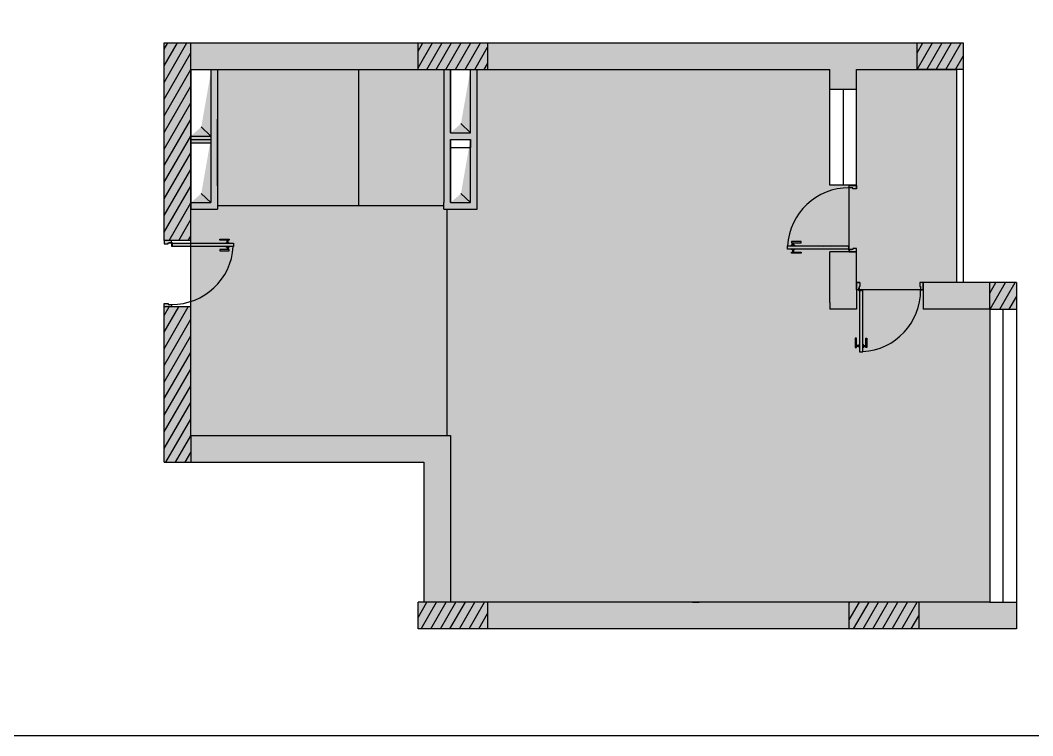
# Model space of a CAD drawing. Header units: inches. Extents: x -59797 to 874375, y -412711 to 5867.
# Drawn here: x 393703 to 408909, y -152789 to -142041 of the extents above; entities that cross this region are included whole.
import ezdxf

# ---------------------------------------------------------------- set-up
doc = ezdxf.new("R2010")
doc.units = ezdxf.units.IN
doc.header["$MEASUREMENT"] = 0
doc.layers.add('freecads.com', color=7, linetype='Continuous')

msp = doc.modelspace()

# ---------------------------------------------------------------- hatches: boundary and pattern name
at = {"true_color": 0x939598}
h = msp.add_hatch(color=252, dxfattribs=at)
h.dxf.hatch_style = 1
h.paths.add_polyline_path([(396263.7, -142780.9), (396263.7, -142380.9), (395863.7, -142380.9), (395863.7, -145347.3), (395974.7, -145347.3), (396263.7, -145347.3)])
h.paths.add_polyline_path([(399676.7, -142380.9), (396263.7, -142380.9), (396263.7, -142780.9), (399676.7, -142780.9)])
h.paths.add_polyline_path([(406151.3, -150780.9), (400722, -150780.9), (400722, -151180.9), (406151.3, -151180.9)])
h.paths.add_polyline_path([(408663.7, -150780.9), (408263.7, -150780.9), (407598.6, -150780.9), (407196.6, -150780.9), (407196.6, -151180.9), (408663.7, -151180.9)])
h.paths.add_polyline_path([(408263.7, -145980.9), (407263.7, -145980.9), (407263.7, -146380.9), (408263.7, -146380.9)])
h.paths.add_polyline_path([(406263.7, -145520.2), (406152.8, -145520.2), (405863.7, -145520.2), (405863.7, -146280.9), (405863.7, -146380.9), (406263.7, -146380.9), (406263.7, -145980.9)])
h.paths.add_polyline_path([(400163.7, -148280.9), (396263.7, -148280.9), (396263.7, -146530.9), (396263.7, -146347.3), (395863.7, -146347.3), (395863.7, -148680.9), (399763.7, -148680.9), (399763.7, -150780.9), (400163.7, -150780.9)])
at = {"true_color": 0x636466, "transparency": 33554687}
h = msp.add_hatch(dxfattribs=at)
h.set_pattern_fill('ANSI31', color=251, scale=1000, angle=15)
h.set_pattern_definition([(60, (168155.71, -68627.21), (-108.253175, 62.5), [])])
h.paths.add_polyline_path([(396263.7, -146530.9), (396263.7, -146347.3), (395863.7, -146347.3), (395863.7, -148680.9), (396263.7, -148680.9), (396263.7, -148280.9)])
h.paths.add_polyline_path([(396263.7, -142780.9), (396263.7, -142380.9), (395863.7, -142380.9), (395863.7, -145347.3), (396263.7, -145347.3)])
at = {"true_color": 0x939598}
h = msp.add_hatch(color=252, dxfattribs=at)
h.dxf.hatch_style = 1
h.paths.add_polyline_path([(400722, -142380.9), (399763.7, -142380.9), (399676.7, -142380.9), (399676.7, -142780.9), (399763.7, -142780.9), (400722, -142780.9)])
at = {"true_color": 0x636466}
h = msp.add_hatch(dxfattribs=at)
h.set_pattern_fill('ANSI31', color=251, scale=1000, angle=15)
h.set_pattern_definition([(60, (396257.35, -125678.42), (-108.2532, 62.5), [])])
h.paths.add_polyline_path([(400722, -142380.9), (399763.7, -142380.9), (399676.7, -142380.9), (399676.7, -142780.9), (399763.7, -142780.9), (400722, -142780.9)])
at = {"true_color": 0x939598}
h = msp.add_hatch(color=252, dxfattribs=at)
h.dxf.hatch_style = 1
h.paths.add_polyline_path([(400722, -150780.9), (400163.7, -150780.9), (399676.7, -150780.9), (399676.7, -151180.9), (400722, -151180.9)])
h.paths.add_polyline_path([(407196.6, -150780.9), (406151.3, -150780.9), (406151.3, -151180.9), (407196.6, -151180.9)])
h.paths.add_polyline_path([(408663.7, -145980.9), (408263.7, -145980.9), (408263.7, -146380.9), (408663.7, -146380.9)])
h.paths.add_polyline_path([(407863.7, -142380.9), (407171.3, -142380.9), (407171.3, -142780.9), (407863.7, -142780.9)])
at = {"true_color": 0x636466}
h = msp.add_hatch(dxfattribs=at)
h.set_pattern_fill('ANSI31', color=251, scale=1000, angle=15)
h.set_pattern_definition([(60, (275594.93, -125678.42), (-108.25318, 62.5), [])])
h.paths.add_polyline_path([(407196.6, -150780.9), (406151.3, -150780.9), (406151.3, -151180.9), (407196.6, -151180.9)])
h.paths.add_polyline_path([(400722, -150780.9), (400163.7, -150780.9), (399676.7, -150780.9), (399676.7, -151180.9), (400722, -151180.9)])
h.paths.add_polyline_path([(408663.7, -145980.9), (408263.7, -145980.9), (408263.7, -146380.9), (408663.7, -146380.9)])
h.paths.add_polyline_path([(407863.7, -142380.9), (407171.3, -142380.9), (407171.3, -142780.9), (407863.7, -142780.9)])
at = {"true_color": 0x939598}
h = msp.add_hatch(color=252, dxfattribs=at)
h.dxf.hatch_style = 1
h.paths.add_polyline_path([(400722, -142380.9), (400722, -142780.9), (405863.7, -142780.9), (405863.7, -143078.7), (406263.7, -143078.7), (406263.7, -142780.9), (407171.3, -142780.9), (407171.3, -142380.9)])
at = {"true_color": 0x939598, "transparency": 33554687}
h = msp.add_hatch(color=252, dxfattribs=at)
h.dxf.hatch_style = 1
h.paths.add_polyline_path([(400563.7, -142780.9), (400463.7, -142780.9), (400463.7, -143730.9), (400163.7, -143730.9), (400163.7, -142780.9), (400063.7, -142780.9), (400063.7, -144780.9), (400063.7, -144880.9), (400163.7, -144880.9), (400563.7, -144880.9)])
h.paths.add_polyline_path([(400463.7, -143952.2), (400463.7, -144780.9), (400163.7, -144780.9), (400163.7, -143830.9), (400463.7, -143830.9)], flags=16)
h.paths.add_polyline_path([(396663.7, -142780.9), (396563.7, -142780.9), (396563.7, -144780.9), (396263.7, -144780.9), (396263.7, -144880.9), (396663.7, -144880.9)])
h.paths.add_polyline_path([(396563.7, -143780.9), (396263.7, -143780.9), (396263.7, -143830.9), (396563.7, -143830.9)], flags=17)
h.paths.add_polyline_path([(396563.7, -143830.9), (396263.7, -143830.9), (396263.7, -143880.9), (396563.7, -143880.9)], flags=17)
at = {"true_color": 0xadddf7}
h = msp.add_hatch(color=141, dxfattribs=at)
h.dxf.hatch_style = 1
h.paths.add_polyline_path([(398784.5, -142780.9), (398734.5, -142780.9), (396663.7, -142780.9), (396663.7, -144830.9), (398784.5, -144830.9)])
at = {"true_color": 0xfad1d1}
h = msp.add_hatch(color=254, dxfattribs=at)
h.dxf.hatch_style = 1
h.paths.add_polyline_path([(398784.5, -142780.9), (398784.5, -144830.9), (400063.7, -144830.9), (400063.7, -144780.9), (400063.7, -142780.9), (399763.7, -142780.9)])
at = {"true_color": 0xe7fbcb}
h = msp.add_hatch(color=254, dxfattribs=at)
h.dxf.hatch_style = 1
h.paths.add_polyline_path([(408263.7, -146380.9), (407263.7, -146380.9), (407263.7, -146091.8), (407225.5, -146091.8, -0.3984682), (406356.2, -147019.1), (406356.2, -147021.1), (406306.3, -147021.1), (406306.3, -146963.1), (406300.7, -146963.1), (406300.7, -146943.7), (406260.8, -146943.7), (406260.8, -146957), (406244.2, -146957), (406244.2, -146815.6), (406260.8, -146815.6), (406260.8, -146927.1), (406300.7, -146927.1), (406300.7, -146907.6), (406306.3, -146092.1, -2.3998049), (406296.9, -146091.8), (406263.7, -146091.8), (406263.7, -146380.9), (405863.7, -146380.9), (405863.7, -146280.9), (405863.7, -145520.2), (406152.8, -145520.2), (406152.8, -145477.9, -2.4142136), (406143.4, -145477.7), (405337, -145477.7), (405337, -145483.2), (405317.6, -145483.2), (405317.6, -145523.1), (405429.1, -145523.1), (405429.1, -145539.8), (405287.6, -145539.8), (405287.6, -145523.1), (405300.9, -145523.1), (405300.9, -145483.2), (405281.5, -145483.2), (405223.5, -145477.7), (405223.5, -145427.7), (405225.5, -145427.7, -0.3984682), (406152.8, -144558.4), (406152.8, -144520.2), (405863.7, -144520.2), (405863.7, -142780.9), (400563.7, -142780.9), (400563.7, -144880.9), (400163.7, -144880.9), (400113.7, -144880.9), (400113.7, -148280.9), (400163.7, -148280.9), (400163.7, -150780.9), (408263.7, -150780.9)])
at = {"true_color": 0x9a9689}
h = msp.add_hatch(dxfattribs=at)
h.set_pattern_fill('ANSI37', color=252, scale=2200, angle=91)
h.set_pattern_definition([(136, (275594.93, -83474.43), (-191.03105, -197.81845), []), (226, (275594.93, -83474.43), (197.81845, -191.03105), [])])
h.paths.add_polyline_path([(405863.7, -142780.9), (400563.7, -142780.9), (400563.7, -144880.9), (400163.7, -144880.9), (400113.7, -144880.9), (400113.7, -148280.9), (400163.7, -148280.9), (400163.7, -150780.9), (408263.7, -150780.9), (408263.7, -146380.9), (407263.7, -146380.9), (407263.7, -146091.8), (407262.1, -146091.8), (407225.5, -146091.8), (407225.5, -146039.7), (407212.2, -146039.7), (407212.2, -145980.9), (407262.1, -145980.9), (407763.7, -145980.9), (407763.7, -142780.9), (407171.3, -142780.9), (406263.7, -142780.9), (406263.7, -144571.8), (406204.9, -144571.8), (406204.9, -144558.4), (406143.1, -144558.4, 0.3954435), (405225.5, -145427.7), (405281.5, -145427.7), (405281.5, -145422.2), (405300.9, -145422.2), (405300.9, -145382.3), (405287.6, -145382.3), (405287.6, -145365.6), (405429.1, -145365.6), (405429.1, -145382.3), (405317.6, -145382.3), (405317.6, -145422.2), (405337, -145422.2), (406146.9, -145427.7), (406146.9, -145483.6), (406186.1, -145483.6), (406186.1, -145485.8), (406146.9, -145485.8), (406146.9, -145444.4), (406144.6, -145444.4), (405223.5, -145427.7), (405225.5, -145427.7, -0.3954435), (406143.1, -144558.4), (406152.8, -144558.4), (406152.8, -144520.2), (405863.7, -144520.2)], flags=17)
h.paths.add_polyline_path([(405281.5, -145477.7), (405337, -145477.7), (405337, -145483.2), (405317.6, -145483.2), (405317.6, -145523.1), (405429.1, -145523.1), (405429.1, -145539.8), (405287.6, -145539.8), (405287.6, -145523.1), (405300.9, -145523.1), (405300.9, -145483.2), (405281.5, -145483.2)], flags=0)
h.paths.add_polyline_path([(406308, -146097.8, 0.5160729), (406300.3, -146090.1), (406300.3, -146091.8), (406300.4, -146097.8)], flags=0)
h.paths.add_polyline_path([(406356.2, -146927.1), (406361.7, -146927.1), (406361.7, -146907.6), (406356.2, -146907.6)], flags=0)
h.paths.add_polyline_path([(405863.7, -145520.2), (406263.7, -145520.2), (406263.7, -145980.9), (406313.7, -145980.9), (406313.7, -146039.7), (406300.3, -146039.7), (406300.3, -146097.8), (406356.2, -146097.8), (406356.2, -146943.7), (406401.7, -146943.7), (406401.7, -146815.6), (406418.3, -146815.6), (406418.3, -146957), (406401.7, -146957), (406401.7, -146943.7), (406356.2, -146943.7), (406356.2, -146097.8), (406339.6, -146097.8), (406339.6, -146100), (406298.1, -146100), (406298.1, -146091.8), (406263.7, -146091.8), (406263.7, -146380.9), (405863.7, -146380.9), (405863.7, -146280.9)], flags=0)
h.paths.add_polyline_path([(406244.2, -146815.6), (406260.8, -146815.6), (406260.8, -146927.1), (406300.7, -146927.1), (406300.7, -146907.6), (406306.3, -146907.6), (406306.3, -146963.1), (406300.7, -146963.1), (406300.7, -146943.7), (406260.8, -146943.7), (406260.8, -146957), (406244.2, -146957)], flags=0)
h.paths.add_polyline_path([(406143.1, -144558.4), (406152.8, -144558.4), (406152.8, -144520.2), (405863.7, -144520.2), (405863.7, -142780.9), (400563.7, -142780.9), (400563.7, -144880.9), (400163.7, -144880.9), (400113.7, -144880.9), (400113.7, -148280.9), (400163.7, -148280.9), (400163.7, -150780.9), (408263.7, -150780.9), (408263.7, -146380.9), (407263.7, -146380.9), (407263.7, -146091.8), (407225.5, -146091.8), (407225.5, -146039.7), (407212.2, -146039.7), (407212.2, -145980.9), (407763.7, -145980.9), (407763.7, -142780.9), (406263.7, -142780.9), (406263.7, -144571.8), (406204.9, -144571.8), (406204.9, -144558.4), (406143.1, -144558.4, 0.3954435), (405225.5, -145427.7), (405281.5, -145427.7), (405281.5, -145422.2), (405300.9, -145422.2), (405300.9, -145382.3), (405287.6, -145382.3), (405287.6, -145365.6), (405429.1, -145365.6), (405429.1, -145382.3), (405317.6, -145382.3), (405317.6, -145422.2), (405337, -145422.2), (406146.9, -145427.7), (405225.5, -145427.7, -0.3954435)], flags=17)
h.paths.add_polyline_path([(406154.5, -145483.6, 0.5160729), (406146.9, -145475.9), (406146.9, -145477.7), (406147.7, -145483.6)], flags=0)
h.paths.add_polyline_path([(405223.5, -145477.7), (406146.9, -145477.7), (406204.9, -145483.6), (406204.9, -145470.3), (406263.7, -145470.3), (406263.7, -145520.2), (406263.7, -145980.9), (406313.7, -145980.9), (406313.7, -146039.7), (406300.3, -146039.7), (406300.3, -146097.8), (406356.2, -146097.8), (406356.2, -146943.7), (406401.7, -146943.7), (406401.7, -146815.6), (406418.3, -146815.6), (406418.3, -146957), (406401.7, -146957), (406401.7, -146943.7), (406356.2, -146943.7), (406356.2, -146097.8), (406339.6, -146097.8), (406339.6, -146100), (406298.1, -146100), (406298.1, -146091.8), (406263.7, -146091.8), (406263.7, -146380.9), (405863.7, -146380.9), (405863.7, -146280.9), (405863.7, -145520.2), (406263.7, -145520.2), (406263.7, -145470.3), (406204.9, -145470.3), (406204.9, -145483.6), (406186.1, -145483.6), (406186.1, -145485.8), (406144.6, -145485.8), (406144.6, -145477.7), (405337, -145477.7), (405337, -145483.2), (405317.6, -145483.2), (405317.6, -145523.1), (405429.1, -145523.1), (405429.1, -145539.8), (405287.6, -145539.8), (405287.6, -145523.1), (405300.9, -145523.1), (405300.9, -145483.2), (405281.5, -145483.2)], flags=0)
at = {"true_color": 0x000000, "transparency": 33554687}
h = msp.add_hatch(color=18, dxfattribs=at)
h.dxf.hatch_style = 1
h.paths.add_polyline_path([(400463.7, -142780.9), (400321.8, -143594.4), (400463.7, -143730.9)])
h.paths.add_polyline_path([(400321.8, -143594.4), (400163.7, -143730.9), (400463.7, -143730.9)])
at = {"true_color": 0xc7c8ca}
h = msp.add_hatch(color=9, dxfattribs=at)
h.dxf.hatch_style = 1
h.paths.add_polyline_path([(407763.7, -142780.9), (407171.3, -142780.9), (406263.7, -142780.9), (406263.7, -144571.8), (406204.9, -144571.8), (406204.9, -144558.4), (406152.8, -144558.4), (406152.8, -145477.9, -0.2358333), (406154.5, -145483.6), (406186.1, -145483.6), (406204.9, -145483.6), (406204.9, -145470.3), (406263.7, -145470.3), (406263.7, -145520.2), (406263.7, -145980.9), (406313.7, -145980.9), (406313.7, -146039.7), (406300.3, -146039.7), (406300.3, -146090.1, -0.2358333), (406306, -146091.8), (407225.5, -146091.8), (407225.5, -146039.7), (407212.2, -146039.7), (407212.2, -145980.9), (407262.1, -145980.9), (407763.7, -145980.9)])
at = {"true_color": 0x000000, "transparency": 33554687}
h = msp.add_hatch(color=18, dxfattribs=at)
h.dxf.hatch_style = 1
h.paths.add_polyline_path([(396563.7, -142830.9), (396421.8, -143644.4), (396563.7, -143780.9)])
h.paths.add_polyline_path([(396421.8, -143644.4), (396263.7, -143780.9), (396563.7, -143780.9)])
h = msp.add_hatch(color=18, dxfattribs=at)
h.dxf.hatch_style = 1
h.paths.add_polyline_path([(396563.7, -143830.9), (396421.8, -144644.4), (396563.7, -144780.9)])
h.paths.add_polyline_path([(396421.8, -144644.4), (396263.7, -144780.9), (396563.7, -144780.9)])
h = msp.add_hatch(color=18, dxfattribs=at)
h.dxf.hatch_style = 1
h.paths.add_polyline_path([(400463.7, -143830.9), (400321.8, -144644.4), (400463.7, -144780.9)])
h.paths.add_polyline_path([(400321.8, -144644.4), (400163.7, -144780.9), (400463.7, -144780.9)])
h = msp.add_hatch(color=18, dxfattribs=at)
h.dxf.hatch_style = 1
h.paths.add_polyline_path([(406356.2, -146097.8), (406339.6, -146097.8), (406339.6, -146100), (406307.2, -146100, -0.0589078), (406306.3, -146101.2), (406306.3, -147021.1), (406356.2, -147021.1)])
h.paths.add_polyline_path([(406418.3, -146815.6), (406401.7, -146815.6), (406401.7, -146957), (406418.3, -146957)])
h.paths.add_polyline_path([(406401.7, -146927.1), (406361.7, -146927.1), (406361.7, -146943.7), (406401.7, -146943.7)])
h.paths.add_polyline_path([(406260.8, -146815.6), (406244.2, -146815.6), (406244.2, -146957), (406260.8, -146957)])
h.paths.add_polyline_path([(406300.7, -146927.1), (406260.8, -146927.1), (406260.8, -146943.7), (406300.7, -146943.7)])
h.paths.add_polyline_path([(406306.3, -146907.6), (406300.7, -146907.6), (406300.7, -146963.1), (406306.3, -146963.1)])
h.paths.add_polyline_path([(406361.7, -146907.6), (406356.2, -146907.6), (406356.2, -146963.1), (406361.7, -146963.1)])
h.paths.add_polyline_path([(406313.7, -145980.9), (406263.7, -145980.9), (406263.7, -146091.8), (406296.9, -146091.8, -0.0589078), (406298.1, -146090.9), (406298.1, -146058.5), (406300.3, -146058.5), (406300.3, -146039.7), (406313.7, -146039.7)])
h.paths.add_polyline_path([(406306.3, -146097.8), (406308, -146097.8, 0.0418865), (406308.1, -146096.7, 0.2057931), (406306, -146091.8), (406296.9, -146091.8, 0.2057931), (406294.8, -146096.7, 0.6777824), (406306.3, -146101.2)])
h.paths.add_polyline_path([(407262.1, -145980.9), (407212.2, -145980.9), (407212.2, -146039.7), (407225.5, -146039.7), (407225.5, -146091.8), (407262.1, -146091.8)])
h.paths.add_polyline_path([(406263.7, -145470.3), (406204.9, -145470.3), (406204.9, -145483.6), (406186.1, -145483.6), (406186.1, -145485.8), (406153.7, -145485.8, -0.0589078), (406152.8, -145487.1), (406152.8, -145520.2), (406263.7, -145520.2)])
h.paths.add_polyline_path([(406152.8, -145477.9, 0.2498332), (406146.9, -145475.9), (406146.9, -145477.7), (406144.6, -145477.7), (406143.4, -145477.7, 0.2057931), (406141.3, -145482.5, 0.6777824), (406152.8, -145487.1)])
h.paths.add_polyline_path([(406144.6, -145444.4), (406146.9, -145444.4), (406146.9, -145427.7), (405223.5, -145427.7), (405223.5, -145477.7), (406143.4, -145477.7, -0.0589078), (406144.6, -145476.7)])
h.paths.add_polyline_path([(405317.6, -145382.3), (405300.9, -145382.3), (405300.9, -145422.2), (405317.6, -145422.2)])
h.paths.add_polyline_path([(405337, -145422.2), (405281.5, -145422.2), (405281.5, -145427.7), (405337, -145427.7)])
h.paths.add_polyline_path([(405429.1, -145365.6), (405287.6, -145365.6), (405287.6, -145382.3), (405429.1, -145382.3)])
h.paths.add_polyline_path([(405429.1, -145523.1), (405287.6, -145523.1), (405287.6, -145539.8), (405429.1, -145539.8)])
h.paths.add_polyline_path([(405317.6, -145483.2), (405300.9, -145483.2), (405300.9, -145523.1), (405317.6, -145523.1)])
h.paths.add_polyline_path([(405337, -145477.7), (405281.5, -145477.7), (405281.5, -145483.2), (405337, -145483.2)])
h.paths.add_polyline_path([(406263.7, -144521.8), (406152.8, -144521.8), (406152.8, -144558.4), (406204.9, -144558.4), (406204.9, -144571.8), (406263.7, -144571.8)])
h.paths.add_polyline_path([(396263.7, -145391.5), (395984.1, -145391.5, -0.1489649), (395980.6, -145393.2), (395980.6, -145424.8), (395980.6, -145441.4), (396263.7, -145441.4)])
h.paths.add_polyline_path([(396904, -145391.5), (396263.7, -145391.5), (396263.7, -145441.4), (396904, -145441.4)])
h.paths.add_polyline_path([(396839.8, -145329.4), (396698.4, -145329.4), (396698.4, -145346), (396839.8, -145346)])
h.paths.add_polyline_path([(396826.5, -145346), (396809.9, -145346), (396809.9, -145385.9), (396826.5, -145385.9)])
h.paths.add_polyline_path([(396846, -145385.9), (396790.5, -145385.9), (396790.5, -145391.5), (396846, -145391.5)])
h.paths.add_polyline_path([(396846, -145441.4), (396790.5, -145441.4), (396790.5, -145446.9), (396846, -145446.9)])
h.paths.add_polyline_path([(396826.5, -145446.9), (396809.9, -145446.9), (396809.9, -145486.9), (396826.5, -145486.9)])
h.paths.add_polyline_path([(396839.8, -145486.9), (396698.4, -145486.9), (396698.4, -145503.5), (396839.8, -145503.5)])
h.paths.add_polyline_path([(395974.7, -146310.7), (395922.5, -146310.7), (395922.5, -146297.4), (395863.7, -146297.4), (395863.7, -146347.3), (395974.7, -146347.3)])
h.paths.add_polyline_path([(395974.7, -145348.9), (395863.7, -145348.9), (395863.7, -145398.8), (395922.5, -145398.8), (395922.5, -145385.5), (395972.9, -145385.5, -0.1489649), (395974.7, -145382.1)])
h.paths.add_polyline_path([(395986.2, -145386.6, 0.6777824), (395974.7, -145382.1), (395974.7, -145385.5), (395972.9, -145385.5, 0.0418865), (395972.8, -145386.6, 0.4641531), (395980.6, -145393.2), (395980.6, -145391.5), (395982.8, -145391.5), (395984.1, -145391.5, 0.2057931)])
at = {"true_color": 0xe7fbcb}
h = msp.add_hatch(color=254, dxfattribs=at)
h.dxf.hatch_style = 1
h.paths.add_polyline_path([(407225.5, -146091.8), (406306, -146091.8, -0.2057931), (406308.1, -146096.7, -0.0418865), (406308, -146097.8), (406339.6, -146097.8), (406356.2, -146097.8), (406356.2, -147019.1, 0.3984682)])
h.paths.add_polyline_path([(406418.3, -146815.6), (406418.3, -146957), (406401.7, -146957), (406401.7, -146943.7), (406361.7, -146943.7), (406361.7, -146927.1), (406401.7, -146927.1), (406401.7, -146815.6)], flags=16)
h.paths.add_polyline_path([(406152.8, -144558.4, 0.3984682), (405225.5, -145427.7), (405281.5, -145427.7), (405281.5, -145422.2), (405300.9, -145422.2), (405300.9, -145382.3), (405287.6, -145382.3), (405287.6, -145365.6), (405429.1, -145365.6), (405429.1, -145382.3), (405317.6, -145382.3), (405317.6, -145422.2), (405337, -145422.2), (405337, -145427.7), (406146.9, -145427.7), (406146.9, -145475.9, -0.2498332), (406152.8, -145477.9)])
at = {"true_color": 0xf4f5c2}
h = msp.add_hatch(color=254, dxfattribs=at)
h.dxf.hatch_style = 1
h.paths.add_polyline_path([(400113.7, -144880.9), (400063.7, -144880.9), (400063.7, -144830.9), (396663.7, -144830.9), (396663.7, -144880.9), (396263.7, -144880.9), (396263.7, -145347.3), (396263.7, -146347.3), (396263.7, -148280.9), (400063.7, -148280.9), (400113.7, -148280.9)])

# ---------------------------------------------------------------- linework, layer by layer
for p, q in [((395863.7, -142380.9), (399763.7, -142380.9)), ((395863.7, -145347.3), (395863.7, -142380.9)), ((399676.7, -142780.9), (399676.7, -142380.9)), ((399763.7, -142380.9), (407863.7, -142380.9)), ((400722, -142380.9), (400722, -142780.9)), ((407171.3, -142780.9), (407171.3, -142380.9)), ((396263.7, -142780.9), (399763.7, -142780.9)), ((396263.7, -145347.3), (396263.7, -142780.9)), ((396263.7, -142780.9), (396263.7, -144880.9)), ((396563.7, -142780.9), (396563.7, -144780.9)), ((396663.7, -142780.9), (396663.7, -144880.9)), ((399763.7, -142780.9), (405863.7, -142780.9)), ((400063.7, -142780.9), (400063.7, -144780.9)), ((400163.7, -142780.9), (400163.7, -143730.9)), ((400163.7, -143730.9), (400163.7, -142780.9)), ((400463.7, -143730.9), (400463.7, -142780.9)), ((400563.7, -144880.9), (400563.7, -142780.9)), ((406263.7, -142780.9), (407763.7, -142780.9)), ((407863.7, -142780.9), (407171.3, -142780.9)), ((405863.7, -143078.7), (406263.7, -143078.7)), ((396263.7, -143780.9), (396563.7, -143780.9)), ((396263.7, -143830.9), (396563.7, -143830.9)), ((400163.7, -143730.9), (400463.7, -143730.9)), ((400163.7, -143830.9), (400163.7, -144780.9)), ((400163.7, -144780.9), (400163.7, -143830.9)), ((400463.7, -144780.9), (400463.7, -143830.9)), ((396263.7, -143880.9), (396563.7, -143880.9)), ((400163.7, -143952.2), (400463.7, -143952.2)), ((406263.7, -144520.2), (405863.7, -144520.2)), ((396263.7, -144780.9), (396563.7, -144780.9)), ((396263.7, -144880.9), (396663.7, -144880.9)), ((400163.7, -144780.9), (400463.7, -144780.9)), ((400163.7, -144880.9), (400563.7, -144880.9)), ((396263.7, -145347.3), (395863.7, -145347.3)), ((405863.7, -146280.9), (405863.7, -145520.2)), ((406263.7, -145520.2), (405863.7, -145520.2)), ((406263.7, -145980.9), (406263.7, -145470.3)), ((406313.7, -145980.9), (406263.7, -145980.9)), ((406263.7, -145980.9), (406263.7, -146380.9)), ((408663.7, -145980.9), (407212.2, -145980.9)), ((407263.7, -145980.9), (407263.7, -146380.9)), ((408663.7, -145980.9), (408663.7, -146343)), ((405863.7, -146280.9), (405863.7, -146380.9)), ((395863.7, -148680.9), (395863.7, -146345.7)), ((396263.7, -146347.3), (395863.7, -146347.3)), ((396263.7, -148280.9), (396263.7, -146347.3)), ((406263.7, -146380.9), (405863.7, -146380.9)), ((408263.7, -146380.9), (407263.7, -146380.9)), ((396263.7, -148280.9), (400063.7, -148280.9)), ((395863.7, -148680.9), (399763.7, -148680.9)), ((399763.7, -148680.9), (399763.7, -150780.9)), ((408263.7, -150780.9), (399676.7, -150780.9)), ((399763.7, -150780.9), (399676.7, -150780.9)), ((399676.7, -151180.9), (399676.7, -150780.9)), ((400722, -150780.9), (400722, -151180.9)), ((406151.3, -151180.9), (406151.3, -150780.9)), ((407196.6, -150780.9), (407196.6, -151180.9)), ((408663.7, -151180.9), (399676.7, -151180.9)), ((407196.6, -151180.9), (405725.4, -151180.9))]:
    msp.add_line(p, q)
at = {"color": 7}
for p, q in [((396263.7, -142780.9), (396263.7, -142380.9)), ((398734.5, -142780.9), (398784.5, -142780.9)), ((398784.5, -142780.9), (398784.5, -144830.9)), ((396663.7, -144527.7), (396663.7, -143527.7)), ((396563.7, -143780.9), (396421.8, -143644.4)), ((400463.7, -143730.9), (400321.8, -143594.4)), ((406152.8, -145520.2), (406152.8, -144520.2)), ((396563.7, -144780.9), (396421.8, -144644.4)), ((400463.7, -144780.9), (400321.8, -144644.4)), ((400063.7, -144830.9), (396663.7, -144830.9)), ((400063.7, -144880.9), (400063.7, -144780.9)), ((400063.7, -144880.9), (400163.7, -144880.9)), ((400113.7, -148280.9), (400113.7, -144880.9)), ((396263.7, -146347.3), (396263.7, -145347.3)), ((407263.7, -146091.8), (406263.7, -146091.8)), ((407262.1, -146091.8), (407263.7, -146091.8)), ((408263.7, -146380.9), (408263.7, -145980.9)), ((408263.7, -146380.9), (408663.7, -146380.9)), ((408463.7, -146380.9), (408463.7, -146380.9)), ((396263.7, -148280.9), (396263.7, -146530.9)), ((396263.7, -148280.9), (396263.7, -148680.9)), ((400063.7, -148280.9), (400163.7, -148280.9)), ((400163.7, -148280.9), (400163.7, -150780.9)), ((400163.7, -150780.9), (400163.7, -150780.9)), ((402063.7, -150780.9), (402063.7, -150780.9)), ((408263.7, -150780.9), (408663.7, -150780.9))]:
    msp.add_line(p, q, dxfattribs=at)
at = {"color": 152, "true_color": 0x2776bb}
for p, q in [((407863.7, -142380.9), (407863.7, -145980.9)), ((405863.7, -144520.2), (405863.7, -142780.9)), ((406263.7, -144571.8), (406263.7, -142780.9)), ((407763.7, -142780.9), (407763.7, -145980.9)), ((406063.7, -143078.7), (406063.7, -144520.2)), ((408663.7, -145980.9), (408663.7, -151180.9)), ((408263.7, -146380.9), (408263.7, -150780.9)), ((408463.7, -150780.9), (408463.7, -146380.9))]:
    msp.add_line(p, q, dxfattribs=at)
at = {"color": 7, "lineweight": 30}
for p, q in [((396263.7, -143830.9), (396563.7, -143830.9)), ((400163.7, -143830.9), (400463.7, -143830.9)), ((400163.7, -143830.9), (400163.7, -143952.2)), ((400463.7, -143830.9), (400463.7, -143952.2))]:
    msp.add_line(p, q, dxfattribs=at)
at = {"color": 7}
msp.add_lwpolyline([(369538.6, -152789.1), (369538.6, -92789.1), (449538.6, -92789.1), (449538.6, -152789.1), (369538.6, -152789.1)], dxfattribs=at)
at = {"layer": 'freecads.com'}
for p, q in [((401923.7, -142780.9, 2040), (401953.7, -142780.9, 2040)), ((406152.8, -144558.4), (406152.8, -144521.8)), ((406152.8, -144521.8), (406263.7, -144521.8)), ((406204.9, -144558.4), (406152.8, -144558.4)), ((406204.9, -144571.8), (406204.9, -144558.4)), ((406263.7, -144571.8), (406204.9, -144571.8)), ((406263.7, -144521.8), (406263.7, -144571.8)), ((395974.7, -145348.9), (395863.7, -145348.9)), ((395863.7, -145348.9), (395863.7, -145398.8)), ((395974.7, -145385.5), (395974.7, -145348.9)), ((396698.4, -145346), (396698.4, -145329.4)), ((396698.4, -145329.4), (396839.8, -145329.4)), ((396839.8, -145346), (396698.4, -145346)), ((396809.9, -145385.9), (396809.9, -145346)), ((396826.5, -145385.9), (396826.5, -145346)), ((396839.8, -145329.4), (396839.8, -145346)), ((405287.6, -145365.6), (405287.6, -145382.3)), ((405429.1, -145365.6), (405287.6, -145365.6)), ((405429.1, -145382.3), (405429.1, -145365.6)), ((395863.7, -145398.8), (395922.5, -145398.8)), ((395922.5, -145398.8), (395922.5, -145385.5)), ((395922.5, -145385.5), (395974.7, -145385.5)), ((395974.7, -145383.3), (395941.4, -145383.3)), ((395941.4, -145385.5), (395974.7, -145385.5)), ((395974.7, -145385.5), (395974.7, -145383.3)), ((395980.6, -145391.5), (396904, -145391.5)), ((395980.6, -145441.4), (395980.6, -145391.5)), ((395980.6, -145424.8), (395980.6, -145391.5)), ((395980.6, -145391.5), (395982.8, -145391.5)), ((396904, -145441.4), (395980.6, -145441.4)), ((395982.8, -145391.5), (395982.8, -145424.8)), ((396839.8, -145486.9), (396698.4, -145486.9)), ((396698.4, -145486.9), (396698.4, -145503.5)), ((396698.4, -145503.5), (396839.8, -145503.5)), ((396790.5, -145391.5), (396790.5, -145385.9)), ((396790.5, -145385.9), (396846, -145385.9)), ((396846, -145391.5), (396790.5, -145391.5)), ((396846, -145441.4), (396790.5, -145441.4)), ((396790.5, -145441.4), (396790.5, -145446.9)), ((396790.5, -145446.9), (396846, -145446.9)), ((396809.9, -145446.9), (396809.9, -145486.9)), ((396826.5, -145446.9), (396826.5, -145486.9)), ((396839.8, -145503.5), (396839.8, -145486.9)), ((396846, -145385.9), (396846, -145391.5)), ((396846, -145446.9), (396846, -145441.4)), ((396904, -145391.5), (396904, -145441.4)), ((405223.5, -145477.7), (405223.5, -145427.7)), ((405223.5, -145427.7), (406146.9, -145427.7)), ((406146.9, -145477.7), (405223.5, -145477.7)), ((405281.5, -145422.2), (405281.5, -145427.7)), ((405337, -145422.2), (405281.5, -145422.2)), ((405281.5, -145427.7), (405337, -145427.7)), ((405281.5, -145483.2), (405281.5, -145477.7)), ((405281.5, -145477.7), (405337, -145477.7)), ((405337, -145483.2), (405281.5, -145483.2)), ((405287.6, -145382.3), (405429.1, -145382.3)), ((405287.6, -145539.8), (405287.6, -145523.1)), ((405287.6, -145523.1), (405429.1, -145523.1)), ((405300.9, -145422.2), (405300.9, -145382.3)), ((405300.9, -145483.2), (405300.9, -145523.1)), ((405317.6, -145422.2), (405317.6, -145382.3)), ((405317.6, -145483.2), (405317.6, -145523.1)), ((405337, -145427.7), (405337, -145422.2)), ((405337, -145477.7), (405337, -145483.2)), ((405429.1, -145523.1), (405429.1, -145539.8)), ((406144.6, -145444.4), (406146.9, -145444.4)), ((406144.6, -145477.7), (406144.6, -145444.4)), ((406146.9, -145477.7), (406144.6, -145477.7)), ((406146.9, -145427.7), (406146.9, -145477.7)), ((406146.9, -145444.4), (406146.9, -145477.7)), ((406204.9, -145483.6), (406152.8, -145483.6)), ((406152.8, -145483.6), (406152.8, -145520.2)), ((406152.8, -145483.6), (406152.8, -145485.8)), ((406186.1, -145483.6), (406152.8, -145483.6)), ((406152.8, -145485.8), (406186.1, -145485.8)), ((406152.8, -145520.2), (406263.7, -145520.2)), ((406186.1, -145485.8), (406186.1, -145483.6)), ((406204.9, -145470.3), (406204.9, -145483.6)), ((406263.7, -145470.3), (406204.9, -145470.3)), ((406263.7, -145520.2), (406263.7, -145470.3)), ((405429.1, -145539.8), (405287.6, -145539.8)), ((406263.7, -146091.8), (406263.7, -145980.9)), ((406263.7, -145980.9), (406313.7, -145980.9)), ((406300.3, -146091.8), (406263.7, -146091.8)), ((406298.1, -146091.8), (406298.1, -146058.5)), ((406298.1, -146058.5), (406300.3, -146058.5)), ((406300.3, -146091.8), (406298.1, -146091.8)), ((406313.7, -146039.7), (406300.3, -146039.7)), ((406300.3, -146039.7), (406300.3, -146091.8)), ((406300.3, -146058.5), (406300.3, -146091.8)), ((406306.3, -146097.8), (406306.3, -147021.1)), ((406356.2, -146097.8), (406306.3, -146097.8)), ((406339.6, -146097.8), (406306.3, -146097.8)), ((406306.3, -146097.8), (406306.3, -146100)), ((406306.3, -146100), (406339.6, -146100)), ((406313.7, -145980.9), (406313.7, -146039.7)), ((406339.6, -146100), (406339.6, -146097.8)), ((406356.2, -147021.1), (406356.2, -146097.8)), ((407262.1, -145980.9), (407212.2, -145980.9)), ((407212.2, -145980.9), (407212.2, -146039.7)), ((407212.2, -146039.7), (407225.5, -146039.7)), ((407225.5, -146039.7), (407225.5, -146091.8)), ((407225.5, -146091.8), (407262.1, -146091.8)), ((407262.1, -146091.8), (407262.1, -145980.9)), ((395863.7, -146347.3), (395863.7, -146297.4)), ((395863.7, -146297.4), (395922.5, -146297.4)), ((395974.7, -146347.3), (395863.7, -146347.3)), ((395922.5, -146297.4), (395922.5, -146310.7)), ((395922.5, -146310.7), (395974.7, -146310.7)), ((395974.7, -146310.7), (395974.7, -146347.3)), ((406260.8, -146815.6), (406244.2, -146815.6)), ((406244.2, -146815.6), (406244.2, -146957)), ((406260.8, -146957), (406260.8, -146815.6)), ((406401.7, -146957), (406401.7, -146815.6)), ((406401.7, -146815.6), (406418.3, -146815.6)), ((406418.3, -146815.6), (406418.3, -146957)), ((406244.2, -146957), (406260.8, -146957)), ((406300.7, -146927.1), (406260.8, -146927.1)), ((406300.7, -146943.7), (406260.8, -146943.7)), ((406306.3, -146907.6), (406300.7, -146907.6)), ((406300.7, -146907.6), (406300.7, -146963.1)), ((406300.7, -146963.1), (406306.3, -146963.1)), ((406306.3, -146963.1), (406306.3, -146907.6)), ((406306.3, -147021.1), (406356.2, -147021.1)), ((406356.2, -146963.1), (406356.2, -146907.6)), ((406356.2, -146907.6), (406361.7, -146907.6)), ((406361.7, -146963.1), (406356.2, -146963.1)), ((406361.7, -146907.6), (406361.7, -146963.1)), ((406361.7, -146927.1), (406401.7, -146927.1)), ((406361.7, -146943.7), (406401.7, -146943.7)), ((406418.3, -146957), (406401.7, -146957))]:
    msp.add_line(p, q, dxfattribs=at)
at = {"layer": 'freecads.com', "extrusion": (1.30967e-08, 1, 0)}
for p, q in [((401923.7, -142780.9, 1750), (401923.7, -142780.9, 2040)), ((401923.7, -142780.9, 2040), (401953.7, -142780.9, 2040)), ((401953.7, -142780.9, 150), (401953.7, -142780.9, 2040))]:
    msp.add_line(p, q, dxfattribs=at)
at = {"layer": 'freecads.com', "extrusion": (-1, 1.30967e-08, 0)}
msp.add_line((401923.7, -142780.9, 1750), (401923.7, -142780.9, 2040), dxfattribs=at)
at = {"layer": 'freecads.com', "extrusion": (1, -1.30967e-08, 0)}
msp.add_line((401953.7, -142780.9, 150), (401953.7, -142780.9, 2040), dxfattribs=at)
at = {"layer": 'freecads.com', "ltscale": 90}
msp.add_line((403798.6, -150780.9), (403898.6, -150780.9), dxfattribs=at)
at = {"layer": 'freecads.com'}
for centre in [(395979.5, -145386.6), (406148, -145482.5), (406301.5, -146096.7)]:
    msp.add_circle(centre, 6.66, dxfattribs=at)
for centre, start, end in [((406148, -145482.5), 89.70056, 176.60341), ((395979.5, -145386.6), 269.70056, 356.60341), ((406301.5, -146096.7), 273.39659, 0.29944)]:
    msp.add_arc(centre, 924.1, start, end, dxfattribs=at)

doc.saveas('drawing.dxf')
